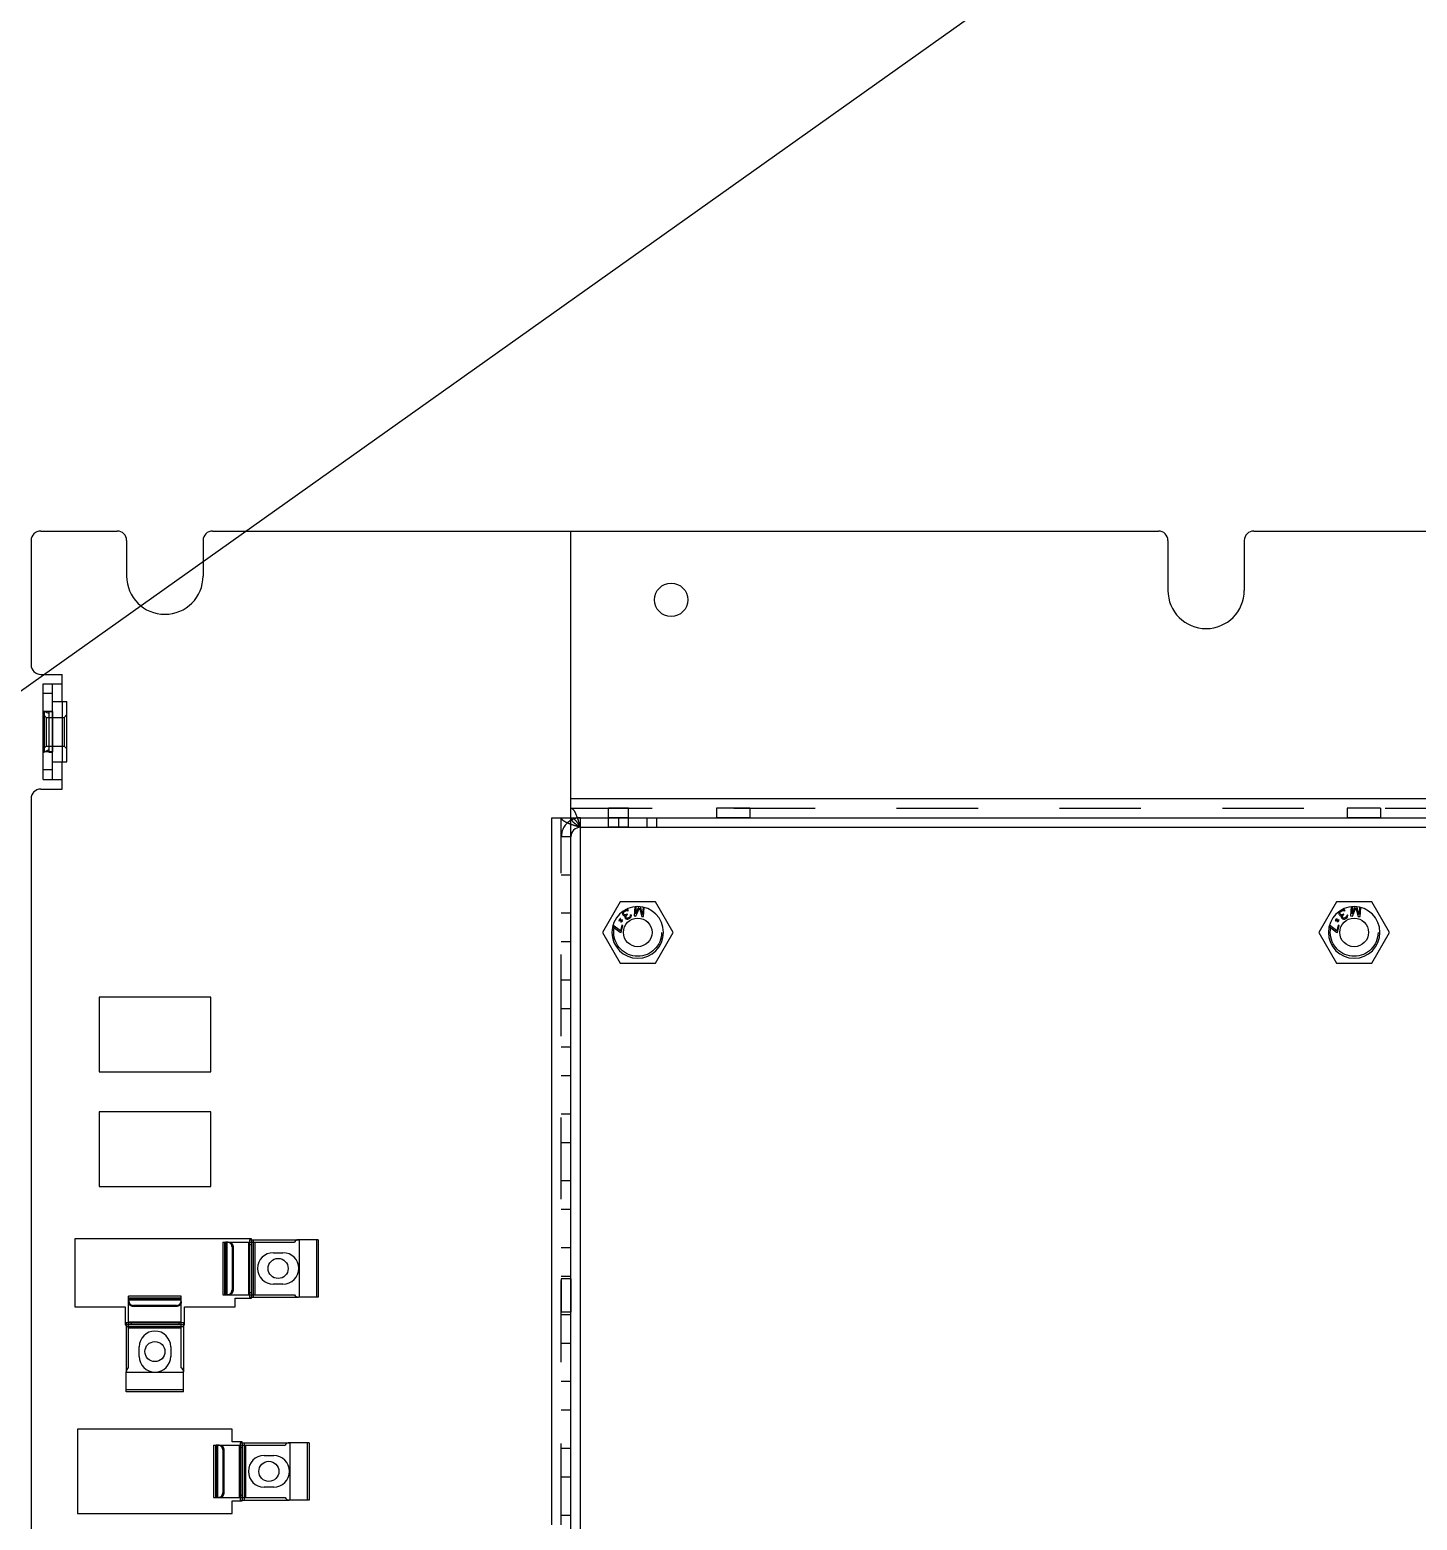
# Model space of a CAD drawing. Header units: millimetres. Extents: x 0 to 8948, y -1340 to 1100.
# Drawn here: x 1004.1 to 1149.3, y 625.1 to 781.1 of the extents above; entities that cross this region are included whole.
import ezdxf

# ---------------------------------------------------------------- set-up
doc = ezdxf.new("R2010")
doc.units = ezdxf.units.MM
doc.header["$LTSCALE"] = 85.25
doc.linetypes.add('HIDDEN', pattern=[0.2, 0.1, -0.1])
doc.layers.get('0').update_dxf_attribs({"linetype": 'CONTINUOUS'})
doc.layers.add('02___PRT_ALL_AXES', color=7, linetype='CONTINUOUS')
doc.layers.add('DEFAULT_2', color=8, linetype='HIDDEN')

msp = doc.modelspace()

# ---------------------------------------------------------------- linework, layer by layer
msp.add_line((0, 0), (1550, 1100))
at = {"color": 7, "linetype": 'Continuous'}
for p, q in [((1005.193, 728.614), (1013.193, 728.614)), ((1023.193, 728.614), (1122.193, 728.614)), ((1060.693, 474.114), (1060.693, 728.614)), ((1132.193, 728.614), (1286.193, 728.614)), ((1004.193, 727.614), (1004.193, 714.614)), ((1014.193, 727.614), (1014.193, 723.902)), ((1022.193, 727.614), (1022.193, 723.902)), ((1123.193, 727.614), (1123.193, 722.403)), ((1131.193, 727.614), (1131.193, 722.403)), ((1005.193, 713.614), (1007.443, 713.614)), ((1007.443, 710.764), (1007.443, 713.614)), ((1005.443, 712.614), (1007.443, 712.614)), ((1006.443, 711.614), (1005.443, 711.614)), ((1006.443, 702.614), (1006.443, 712.614)), ((1006.443, 710.764), (1007.943, 710.764)), ((1007.943, 704.464), (1007.943, 710.764)), ((1006.443, 703.614), (1005.443, 703.614)), ((1006.443, 704.464), (1007.943, 704.464)), ((1007.443, 701.614), (1007.443, 704.464)), ((1005.443, 702.614), (1007.443, 702.614)), ((1004.193, 700.614), (1004.193, 610.114)), ((1005.193, 701.614), (1007.443, 701.614)), ((1060.693, 700.614), (1376.693, 700.614)), ((1058.693, 624.614), (1058.693, 698.614)), ((1058.693, 698.614), (1376.693, 698.614)), ((1061.693, 489.614), (1061.693, 698.614)), ((1061.693, 697.614), (1375.693, 697.614)), ((1068.693, 697.614), (1068.693, 698.614)), ((1069.693, 697.614), (1069.693, 698.614)), ((1067.384, 689.296), (1067.316, 688.346)), ((1067.802, 689.312), (1067.456, 688.549)), ((1067.51, 689.308), (1067.456, 688.549)), ((1068.204, 688.495), (1067.969, 689.3)), ((1142.384, 689.296), (1142.316, 688.346)), ((1142.802, 689.312), (1142.456, 688.549)), ((1142.51, 689.308), (1142.456, 688.549)), ((1143.204, 688.495), (1142.969, 689.3)), ((1065.867, 687.897), (1065.72, 687.873)), ((1065.72, 687.873), (1065.726, 687.844)), ((1065.726, 687.844), (1065.902, 687.873)), ((1065.769, 688.017), (1065.745, 687.983)), ((1065.745, 687.983), (1065.867, 687.897)), ((1065.891, 687.931), (1065.769, 688.017)), ((1065.893, 688.083), (1065.864, 688.078)), ((1065.864, 688.078), (1065.891, 687.931)), ((1065.926, 687.907), (1065.893, 688.083)), ((1065.902, 687.873), (1065.935, 687.697)), ((1066.102, 687.936), (1065.926, 687.907)), ((1065.964, 687.702), (1065.937, 687.848)), ((1065.937, 687.848), (1066.059, 687.763)), ((1065.961, 687.883), (1066.108, 687.907)), ((1066.083, 687.797), (1065.961, 687.883)), ((1066.059, 687.763), (1066.083, 687.797)), ((1066.089, 688.676), (1066.086, 688.6)), ((1066.086, 688.6), (1066.101, 688.534)), ((1066.121, 688.745), (1066.089, 688.676)), ((1066.101, 688.534), (1066.145, 688.461)), ((1066.108, 687.907), (1066.102, 687.936)), ((1066.17, 688.824), (1066.121, 688.745)), ((1066.145, 688.461), (1066.207, 688.399)), ((1066.226, 688.881), (1066.17, 688.824)), ((1066.186, 688.635), (1066.2, 688.693)), ((1066.19, 688.588), (1066.186, 688.635)), ((1066.234, 688.515), (1066.19, 688.588)), ((1066.2, 688.693), (1066.225, 688.733)), ((1066.207, 688.399), (1066.275, 688.366)), ((1066.225, 688.733), (1066.303, 688.805)), ((1066.314, 688.464), (1066.234, 688.515)), ((1066.275, 688.366), (1066.386, 688.383)), ((1066.303, 688.805), (1066.41, 688.869)), ((1066.389, 688.459), (1066.314, 688.464)), ((1066.348, 688.285), (1066.345, 688.209)), ((1066.345, 688.209), (1066.371, 688.126)), ((1066.386, 688.383), (1066.348, 688.285)), ((1066.371, 688.126), (1066.393, 688.089)), ((1066.456, 688.996), (1066.379, 688.973)), ((1066.507, 688.505), (1066.389, 688.459)), ((1066.393, 688.089), (1066.455, 688.027)), ((1066.41, 688.869), (1066.511, 688.905)), ((1066.452, 688.274), (1066.466, 688.332)), ((1066.46, 688.179), (1066.452, 688.274)), ((1066.455, 688.027), (1066.57, 687.997)), ((1066.549, 689.002), (1066.456, 688.996)), ((1066.482, 688.143), (1066.46, 688.179)), ((1066.466, 688.332), (1066.551, 688.433)), ((1066.551, 688.11), (1066.482, 688.143)), ((1066.579, 688.548), (1066.507, 688.505)), ((1066.511, 688.905), (1066.557, 688.908)), ((1066.625, 688.998), (1066.549, 689.002)), ((1066.551, 688.433), (1066.623, 688.475)), ((1066.626, 688.105), (1066.551, 688.11)), ((1066.557, 688.908), (1066.615, 688.893)), ((1066.57, 687.997), (1066.663, 688.003)), ((1066.623, 688.475), (1066.579, 688.548)), ((1066.615, 688.893), (1066.655, 688.867)), ((1066.693, 688.965), (1066.625, 688.998)), ((1066.727, 688.141), (1066.626, 688.105)), ((1066.655, 688.867), (1066.744, 688.921)), ((1066.663, 688.003), (1066.799, 688.06)), ((1066.744, 688.921), (1066.693, 688.965)), ((1066.798, 688.184), (1066.727, 688.141)), ((1066.876, 688.256), (1066.798, 688.184)), ((1066.799, 688.06), (1066.835, 688.082)), ((1066.835, 688.082), (1066.949, 688.175)), ((1066.908, 688.324), (1066.876, 688.256)), ((1066.911, 688.4), (1066.908, 688.324)), ((1067, 688.454), (1066.911, 688.4)), ((1066.949, 688.175), (1066.999, 688.255)), ((1066.999, 688.255), (1067.026, 688.37)), ((1067.026, 688.37), (1067, 688.454)), ((1067.316, 688.346), (1067.503, 688.332)), ((1067.503, 688.332), (1067.878, 689.201)), ((1067.878, 689.201), (1068.126, 688.288)), ((1068.126, 688.288), (1068.313, 688.274)), ((1068.258, 689.254), (1068.204, 688.495)), ((1068.313, 688.274), (1068.381, 689.225)), ((1140.867, 687.897), (1140.72, 687.873)), ((1140.72, 687.873), (1140.726, 687.844)), ((1140.726, 687.844), (1140.902, 687.873)), ((1140.769, 688.017), (1140.745, 687.983)), ((1140.745, 687.983), (1140.867, 687.897)), ((1140.891, 687.931), (1140.769, 688.017)), ((1140.893, 688.083), (1140.864, 688.078)), ((1140.864, 688.078), (1140.891, 687.931)), ((1140.926, 687.907), (1140.893, 688.083)), ((1140.902, 687.873), (1140.935, 687.697)), ((1141.102, 687.936), (1140.926, 687.907)), ((1140.964, 687.702), (1140.937, 687.848)), ((1140.937, 687.848), (1141.059, 687.763)), ((1140.961, 687.883), (1141.108, 687.907)), ((1141.083, 687.797), (1140.961, 687.883)), ((1141.059, 687.763), (1141.083, 687.797)), ((1141.089, 688.676), (1141.086, 688.6)), ((1141.086, 688.6), (1141.101, 688.534)), ((1141.121, 688.745), (1141.089, 688.676)), ((1141.101, 688.534), (1141.145, 688.461)), ((1141.108, 687.907), (1141.102, 687.936)), ((1141.17, 688.824), (1141.121, 688.745)), ((1141.145, 688.461), (1141.207, 688.399)), ((1141.226, 688.881), (1141.17, 688.824)), ((1141.186, 688.635), (1141.2, 688.693)), ((1141.19, 688.588), (1141.186, 688.635)), ((1141.234, 688.515), (1141.19, 688.588)), ((1141.2, 688.693), (1141.225, 688.733)), ((1141.207, 688.399), (1141.275, 688.366)), ((1141.225, 688.733), (1141.303, 688.805)), ((1141.314, 688.464), (1141.234, 688.515)), ((1141.275, 688.366), (1141.386, 688.383)), ((1141.303, 688.805), (1141.41, 688.869)), ((1141.389, 688.459), (1141.314, 688.464)), ((1141.348, 688.285), (1141.345, 688.209)), ((1141.345, 688.209), (1141.371, 688.126)), ((1141.386, 688.383), (1141.348, 688.285)), ((1141.371, 688.126), (1141.393, 688.089)), ((1141.456, 688.996), (1141.379, 688.973)), ((1141.507, 688.505), (1141.389, 688.459)), ((1141.393, 688.089), (1141.455, 688.027)), ((1141.41, 688.869), (1141.511, 688.905)), ((1141.452, 688.274), (1141.466, 688.332)), ((1141.46, 688.179), (1141.452, 688.274)), ((1141.455, 688.027), (1141.57, 687.997)), ((1141.549, 689.002), (1141.456, 688.996)), ((1141.482, 688.143), (1141.46, 688.179)), ((1141.466, 688.332), (1141.551, 688.433)), ((1141.551, 688.11), (1141.482, 688.143)), ((1141.579, 688.548), (1141.507, 688.505)), ((1141.511, 688.905), (1141.557, 688.908)), ((1141.625, 688.998), (1141.549, 689.002)), ((1141.551, 688.433), (1141.623, 688.475)), ((1141.626, 688.105), (1141.551, 688.11)), ((1141.557, 688.908), (1141.615, 688.893)), ((1141.57, 687.997), (1141.663, 688.003)), ((1141.623, 688.475), (1141.579, 688.548)), ((1141.615, 688.893), (1141.655, 688.867)), ((1141.693, 688.965), (1141.625, 688.998)), ((1141.727, 688.141), (1141.626, 688.105)), ((1141.655, 688.867), (1141.744, 688.921)), ((1141.663, 688.003), (1141.799, 688.06)), ((1141.744, 688.921), (1141.693, 688.965)), ((1141.798, 688.184), (1141.727, 688.141)), ((1141.876, 688.256), (1141.798, 688.184)), ((1141.799, 688.06), (1141.835, 688.082)), ((1141.835, 688.082), (1141.949, 688.175)), ((1141.908, 688.324), (1141.876, 688.256)), ((1141.911, 688.4), (1141.908, 688.324)), ((1142, 688.454), (1141.911, 688.4)), ((1141.949, 688.175), (1141.999, 688.255)), ((1141.999, 688.255), (1142.026, 688.37)), ((1142.026, 688.37), (1142, 688.454)), ((1142.316, 688.346), (1142.503, 688.332)), ((1142.503, 688.332), (1142.878, 689.201)), ((1142.878, 689.201), (1143.126, 688.288)), ((1143.126, 688.288), (1143.313, 688.274)), ((1143.258, 689.254), (1143.204, 688.495)), ((1143.313, 688.274), (1143.381, 689.225)), ((1065.068, 687.245), (1065.849, 686.644)), ((1065.876, 686.765), (1065.1, 687.364)), ((1065.849, 686.644), (1065.952, 686.62)), ((1066.013, 687.375), (1065.876, 686.765)), ((1065.935, 687.697), (1065.964, 687.702)), ((1065.952, 686.62), (1066.117, 687.352)), ((1066.117, 687.352), (1066.013, 687.375)), ((1140.068, 687.245), (1140.849, 686.644)), ((1140.876, 686.765), (1140.1, 687.364)), ((1140.849, 686.644), (1140.952, 686.62)), ((1141.013, 687.375), (1140.876, 686.765)), ((1140.935, 687.697), (1140.964, 687.702)), ((1140.952, 686.62), (1141.117, 687.352)), ((1141.117, 687.352), (1141.013, 687.375)), ((1011.303, 679.834), (1011.303, 672.034)), ((1023.003, 679.834), (1011.303, 679.834)), ((1023.003, 672.034), (1023.003, 679.834)), ((1011.303, 672.034), (1023.003, 672.034)), ((1011.303, 667.834), (1011.303, 660.034)), ((1023.003, 667.834), (1011.303, 667.834)), ((1023.003, 660.034), (1023.003, 667.834)), ((1011.303, 660.034), (1023.003, 660.034)), ((1008.753, 654.554), (1008.753, 647.454)), ((1027.253, 654.554), (1008.753, 654.554)), ((1027.053, 654.454), (1027.053, 654.204)), ((1027.053, 654.454), (1032.186, 654.454)), ((1027.253, 654.454), (1027.253, 654.554)), ((1027.453, 654.454), (1027.453, 654.204)), ((1008.753, 647.454), (1014.053, 647.454)), ((1014.053, 647.454), (1014.053, 645.554)), ((1020.253, 645.554), (1020.253, 647.454)), ((1020.253, 647.454), (1025.553, 647.454)), ((1025.553, 647.454), (1025.553, 648.354)), ((1025.553, 648.354), (1027.253, 648.354)), ((1027.053, 648.704), (1027.053, 648.454)), ((1027.053, 648.454), (1032.186, 648.454)), ((1027.253, 648.354), (1027.253, 648.454)), ((1027.453, 648.704), (1027.453, 648.454)), ((1014.153, 645.754), (1014.153, 640.621)), ((1014.403, 645.754), (1014.153, 645.754)), ((1020.153, 645.754), (1019.903, 645.754)), ((1020.153, 645.754), (1020.153, 640.621)), ((1014.053, 645.554), (1014.153, 645.554)), ((1014.403, 645.354), (1014.153, 645.354)), ((1020.153, 645.354), (1019.903, 645.354)), ((1020.153, 645.554), (1020.253, 645.554)), ((1009.033, 634.624), (1009.033, 625.824)), ((1025.233, 634.624), (1009.033, 634.624)), ((1025.233, 633.324), (1025.233, 634.624)), ((1026.283, 633.324), (1025.233, 633.324)), ((1026.083, 633.224), (1026.083, 632.974)), ((1026.083, 633.224), (1031.216, 633.224)), ((1026.283, 633.224), (1026.283, 633.324)), ((1026.483, 633.224), (1026.483, 632.974)), ((1025.233, 625.824), (1025.233, 627.124)), ((1025.233, 627.124), (1026.283, 627.124)), ((1026.083, 627.474), (1026.083, 627.224)), ((1026.083, 627.224), (1031.216, 627.224)), ((1026.283, 627.124), (1026.283, 627.224)), ((1026.483, 627.474), (1026.483, 627.224)), ((1009.033, 625.824), (1025.233, 625.824))]:
    msp.add_line(p, q, dxfattribs=at)
at = {"color": 3, "linetype": 'Continuous'}
for p, q in [((1005.443, 702.614), (1005.443, 712.614)), ((1024.253, 654.204), (1024.253, 648.704)), ((1024.253, 654.204), (1031.753, 654.204)), ((1024.576, 654.204), (1024.576, 648.704)), ((1026.958, 654.204), (1026.958, 648.704)), ((1027.604, 654.204), (1027.604, 648.704)), ((1034.253, 654.454), (1032.186, 654.454)), ((1032.253, 654.454), (1032.253, 648.454)), ((1034.253, 654.454), (1034.253, 648.454)), ((1029.553, 653.104), (1030.553, 653.104)), ((1030.553, 649.804), (1029.553, 649.804)), ((1014.403, 641.054), (1014.403, 648.554)), ((1019.903, 648.554), (1014.403, 648.554)), ((1019.903, 648.231), (1014.403, 648.231)), ((1019.903, 641.054), (1019.903, 648.554)), ((1024.253, 648.704), (1031.753, 648.704)), ((1034.253, 648.454), (1032.186, 648.454)), ((1019.903, 645.85), (1014.403, 645.85)), ((1019.903, 645.204), (1014.403, 645.204)), ((1015.503, 642.254), (1015.503, 643.254)), ((1018.803, 643.254), (1018.803, 642.254)), ((1014.153, 638.554), (1014.153, 640.621)), ((1020.153, 640.554), (1014.153, 640.554)), ((1020.153, 638.554), (1020.153, 640.621)), ((1020.153, 638.554), (1014.153, 638.554)), ((1033.283, 633.224), (1031.216, 633.224)), ((1031.283, 633.224), (1031.283, 627.224)), ((1033.283, 633.224), (1033.283, 627.224)), ((1023.283, 632.974), (1023.283, 627.474)), ((1023.283, 632.974), (1030.783, 632.974)), ((1023.606, 632.974), (1023.606, 627.474)), ((1025.988, 632.974), (1025.988, 627.474)), ((1026.634, 632.974), (1026.634, 627.474)), ((1028.583, 631.874), (1029.583, 631.874)), ((1029.583, 628.574), (1028.583, 628.574)), ((1023.283, 627.474), (1030.783, 627.474)), ((1033.283, 627.224), (1031.216, 627.224))]:
    msp.add_line(p, q, dxfattribs=at)
at = {"color": 7, "linetype": 'Continuous'}
for centre, radius, start, end in [((1005.193, 727.614), 1, 90, 180), ((1013.193, 727.614), 1, 0, 90), ((1023.193, 727.614), 1, 90, 180), ((1122.193, 727.614), 1, 0, 90), ((1132.193, 727.614), 1, 90, 180), ((1018.193, 723.902), 4, 180, 360), ((1127.193, 722.403), 4, 180, 360), ((1005.193, 714.614), 1, 180, 270), ((1005.193, 700.614), 1, 90, 180), ((1061.693, 696.614), 1, 90, 180), ((1067.693, 686.614), 2.7, 0, 180), ((1142.693, 686.614), 2.7, 0, 180)]:
    msp.add_arc(centre, radius, start, end, dxfattribs=at)
at = {"color": 3, "linetype": 'Continuous'}
for centre, radius, start, end in [((1061.693, 696.614), 2, 90, 120.13533), ((1032.186, 653.954), 0.5, 90, 150), ((1029.553, 651.454), 1.65, 90, 270), ((1030.553, 651.454), 1.65, 270, 90), ((1032.186, 648.954), 0.5, 210, 270), ((1017.153, 643.254), 1.65, 0, 180), ((1014.653, 640.621), 0.5, 120, 180), ((1017.153, 642.254), 1.65, 180, 360), ((1019.653, 640.621), 0.5, 0, 60), ((1031.216, 632.724), 0.5, 90, 150), ((1028.583, 630.224), 1.65, 90, 270), ((1029.583, 630.224), 1.65, 270, 90), ((1031.216, 627.724), 0.5, 210, 270)]:
    msp.add_arc(centre, radius, start, end, dxfattribs=at)
at = {"color": 7, "linetype": 'Continuous'}
for points, knots in [([(1060.693, 698.614), (1060.693, 698.594), (1060.699, 698.511), (1060.731, 698.431), (1060.762, 698.376)], [0, 0, 0, 0, 0.2390557, 1, 1, 1, 1]), ([(1060.693, 698.614), (1060.72, 698.614), (1060.835, 698.603), (1060.941, 698.545), (1061.012, 698.491)], [0, 0, 0, 0, 0.2318764, 1, 1, 1, 1])]:
    msp.add_open_spline(points, degree=3, knots=knots, dxfattribs=at)
at = {"layer": '02___PRT_ALL_AXES', "color": 8, "linetype": 'HIDDEN'}
for p, q in [((1005.443, 709.714), (1005.443, 705.514)), ((1006.443, 709.714), (1005.443, 709.714)), ((1006.443, 709.714), (1006.443, 705.514)), ((1006.443, 705.514), (1005.443, 705.514)), ((1064.643, 697.614), (1064.643, 699.614)), ((1066.743, 699.614), (1064.643, 699.614)), ((1066.743, 697.614), (1066.743, 699.614)), ((1075.943, 699.614), (1075.943, 698.614)), ((1079.443, 699.614), (1075.943, 699.614)), ((1079.443, 699.614), (1079.443, 698.614)), ((1141.943, 699.614), (1141.943, 698.614)), ((1145.443, 699.614), (1141.943, 699.614)), ((1145.443, 699.614), (1145.443, 698.614)), ((1066.743, 698.614), (1064.643, 698.614)), ((1066.743, 697.614), (1064.643, 697.614)), ((1065.693, 698.614), (1065.693, 697.614)), ((1079.443, 698.614), (1075.943, 698.614)), ((1145.443, 698.614), (1141.943, 698.614)), ((1059.693, 650.364), (1059.693, 646.864)), ((1060.693, 650.364), (1059.693, 650.364)), ((1060.693, 650.364), (1060.693, 646.864)), ((1060.693, 646.864), (1059.693, 646.864))]:
    msp.add_line(p, q, dxfattribs=at)
at = {"layer": '02___PRT_ALL_AXES', "color": 7, "linetype": 'Continuous'}
for centre, radius in [((1071.193, 721.414), 1.75), ((1067.693, 686.614), 1.5), ((1142.693, 686.614), 1.5), ((1030.053, 651.454), 1.05), ((1017.153, 642.754), 1.05), ((1029.083, 630.224), 1.05)]:
    msp.add_circle(centre, radius, dxfattribs=at)
for centre in [(1067.693, 686.614), (1142.693, 686.614)]:
    msp.add_arc(centre, 2.7, 180, 360, dxfattribs=at)
at = {"layer": 'DEFAULT_2', "color": 8, "linetype": 'HIDDEN'}
for p, q in [((1005.473, 709.739), (1005.473, 705.489)), ((1005.473, 709.739), (1005.573, 709.739)), ((1005.573, 709.739), (1005.573, 705.489)), ((1006.063, 709.514), (1005.573, 709.739)), ((1006.063, 709.739), (1006.063, 705.489)), ((1006.063, 709.739), (1006.443, 709.739)), ((1007.443, 710.764), (1007.443, 704.464)), ((1007.923, 708.198), (1007.923, 710.09)), ((1007.923, 710.09), (1007.943, 710.09)), ((1007.923, 710.076), (1007.943, 710.076)), ((1007.943, 710.054), (1007.923, 710.054)), ((1007.923, 710.046), (1007.943, 710.046)), ((1007.923, 710.008), (1007.943, 710.008)), ((1007.943, 710.008), (1007.923, 710.008)), ((1007.943, 710.007), (1007.923, 710.007)), ((1007.923, 710.005), (1007.943, 710.005)), ((1007.923, 709.995), (1007.943, 709.995)), ((1007.943, 709.985), (1007.923, 709.985)), ((1007.923, 709.761), (1007.943, 709.761)), ((1007.923, 709.728), (1007.943, 709.728)), ((1007.923, 709.647), (1007.943, 709.647)), ((1007.923, 709.614), (1007.943, 709.614)), ((1007.923, 709.605), (1007.943, 709.605)), ((1007.923, 709.593), (1007.943, 709.593)), ((1007.943, 709.573), (1007.923, 709.573)), ((1007.923, 709.572), (1007.943, 709.572)), ((1007.923, 709.57), (1007.943, 709.57)), ((1007.923, 709.543), (1007.943, 709.543)), ((1007.923, 709.542), (1007.943, 709.542)), ((1005.773, 709.114), (1005.473, 709.414)), ((1005.773, 709.114), (1005.773, 706.114)), ((1005.773, 709.114), (1007.643, 709.114)), ((1007.643, 709.114), (1007.943, 709.414)), ((1007.643, 709.114), (1007.643, 706.114)), ((1007.923, 709.536), (1007.943, 709.536)), ((1007.923, 709.526), (1007.943, 709.526)), ((1007.943, 709.514), (1007.923, 709.514)), ((1007.923, 709.513), (1007.943, 709.513)), ((1007.923, 709.468), (1007.943, 709.468)), ((1007.923, 709.456), (1007.943, 709.456)), ((1007.923, 709.427), (1007.943, 709.427)), ((1007.923, 709.423), (1007.943, 709.423)), ((1007.943, 709.42), (1007.923, 709.42)), ((1007.923, 709.414), (1007.943, 709.414)), ((1007.923, 709.346), (1007.943, 709.346)), ((1007.943, 709.329), (1007.923, 709.329)), ((1007.923, 709.326), (1007.943, 709.326)), ((1007.923, 709.324), (1007.943, 709.324)), ((1007.943, 709.323), (1007.923, 709.323)), ((1007.943, 709.309), (1007.923, 709.309)), ((1007.923, 709.306), (1007.943, 709.306)), ((1007.923, 709.304), (1007.943, 709.304)), ((1007.923, 709.291), (1007.943, 709.291)), ((1007.923, 709.289), (1007.943, 709.289)), ((1007.923, 709.281), (1007.943, 709.281)), ((1007.923, 709.28), (1007.943, 709.28)), ((1007.923, 709.22), (1007.943, 709.22)), ((1007.923, 709.219), (1007.943, 709.219)), ((1007.943, 709.207), (1007.923, 709.207)), ((1007.923, 709.182), (1007.943, 709.182)), ((1007.923, 709.176), (1007.943, 709.176)), ((1007.923, 709.161), (1007.943, 709.161)), ((1007.923, 709.158), (1007.943, 709.158)), ((1007.943, 709.145), (1007.923, 709.145)), ((1007.923, 709.141), (1007.943, 709.141)), ((1007.923, 709.131), (1007.943, 709.131)), ((1007.923, 709.13), (1007.943, 709.13)), ((1007.923, 709.127), (1007.943, 709.127)), ((1007.923, 709.116), (1007.943, 709.116)), ((1007.943, 709.102), (1007.923, 709.102)), ((1007.923, 709.1), (1007.943, 709.1)), ((1007.923, 709.1), (1007.943, 709.1)), ((1007.943, 709.066), (1007.923, 709.066)), ((1007.923, 709.059), (1007.943, 709.059)), ((1007.923, 709), (1007.943, 709)), ((1007.943, 708.992), (1007.923, 708.992)), ((1007.923, 708.968), (1007.943, 708.968)), ((1007.923, 708.957), (1007.943, 708.957)), ((1007.943, 708.945), (1007.923, 708.945)), ((1007.923, 708.934), (1007.943, 708.934)), ((1007.923, 708.934), (1007.943, 708.934)), ((1007.923, 708.923), (1007.943, 708.923)), ((1007.923, 708.921), (1007.943, 708.921)), ((1007.923, 708.883), (1007.943, 708.883)), ((1007.923, 708.854), (1007.943, 708.854)), ((1007.923, 708.846), (1007.943, 708.846)), ((1007.923, 708.846), (1007.943, 708.846)), ((1007.943, 708.77), (1007.923, 708.77)), ((1007.923, 708.752), (1007.943, 708.752)), ((1007.923, 708.723), (1007.943, 708.723)), ((1007.923, 708.71), (1007.943, 708.71)), ((1007.943, 708.7), (1007.923, 708.7)), ((1007.923, 708.683), (1007.943, 708.683)), ((1007.943, 708.652), (1007.923, 708.652)), ((1007.923, 708.644), (1007.943, 708.644)), ((1007.943, 708.515), (1007.923, 708.515)), ((1007.923, 708.481), (1007.943, 708.481)), ((1007.923, 708.453), (1007.943, 708.453)), ((1007.923, 708.445), (1007.943, 708.445)), ((1007.923, 708.416), (1007.943, 708.416)), ((1007.923, 708.405), (1007.943, 708.405)), ((1007.923, 708.377), (1007.943, 708.377)), ((1007.923, 708.369), (1007.943, 708.369)), ((1007.923, 708.21), (1007.943, 708.21)), ((1007.923, 708.198), (1007.943, 708.198)), ((1007.923, 707.678), (1007.923, 708.059)), ((1007.943, 708.059), (1007.923, 708.059)), ((1007.923, 708.057), (1007.943, 708.057)), ((1007.923, 708.017), (1007.943, 708.017)), ((1007.923, 708.008), (1007.943, 708.008)), ((1007.943, 708.007), (1007.923, 708.007)), ((1007.923, 708.006), (1007.943, 708.006)), ((1007.923, 707.984), (1007.943, 707.984)), ((1007.923, 707.978), (1007.943, 707.978)), ((1007.943, 707.977), (1007.923, 707.977)), ((1007.923, 707.973), (1007.943, 707.973)), ((1007.923, 707.969), (1007.943, 707.969)), ((1007.923, 707.891), (1007.943, 707.891)), ((1007.923, 707.876), (1007.943, 707.876)), ((1007.923, 707.875), (1007.943, 707.875)), ((1007.923, 707.866), (1007.943, 707.866)), ((1007.923, 707.842), (1007.943, 707.842)), ((1007.923, 707.83), (1007.943, 707.83)), ((1007.923, 707.785), (1007.943, 707.785)), ((1007.923, 707.757), (1007.943, 707.757)), ((1007.923, 707.751), (1007.943, 707.751)), ((1007.923, 707.725), (1007.943, 707.725)), ((1007.923, 707.725), (1007.943, 707.725)), ((1007.923, 707.718), (1007.943, 707.718)), ((1007.923, 707.717), (1007.943, 707.717)), ((1007.943, 707.71), (1007.923, 707.71)), ((1007.923, 707.706), (1007.943, 707.706)), ((1007.923, 707.678), (1007.943, 707.678)), ((1007.923, 707.678), (1007.943, 707.678)), ((1005.773, 706.114), (1005.473, 705.814)), ((1005.473, 705.489), (1005.573, 705.489)), ((1006.063, 705.714), (1005.573, 705.489)), ((1005.773, 706.114), (1007.643, 706.114)), ((1006.063, 705.489), (1006.443, 705.489)), ((1007.643, 706.114), (1007.943, 705.814)), ((1060.693, 699.614), (1376.693, 699.614)), ((1059.693, 624.614), (1059.693, 698.614)), ((1060.693, 696.614), (1059.693, 696.614)), ((1060.693, 692.614), (1059.693, 692.614)), ((1065.846, 689.814), (1063.998, 686.614)), ((1069.541, 689.814), (1065.846, 689.814)), ((1071.388, 686.614), (1069.541, 689.814)), ((1140.846, 689.814), (1138.998, 686.614)), ((1144.541, 689.814), (1140.846, 689.814)), ((1146.388, 686.614), (1144.541, 689.814)), ((1060.693, 688.614), (1059.693, 688.614)), ((1063.998, 686.614), (1065.846, 683.414)), ((1069.541, 683.414), (1071.388, 686.614)), ((1138.998, 686.614), (1140.846, 683.414)), ((1144.541, 683.414), (1146.388, 686.614)), ((1060.693, 685.614), (1059.693, 685.614)), ((1065.846, 683.414), (1069.541, 683.414)), ((1140.846, 683.414), (1144.541, 683.414)), ((1060.693, 681.614), (1059.693, 681.614)), ((1060.693, 678.614), (1059.693, 678.614)), ((1060.693, 674.614), (1059.693, 674.614)), ((1060.693, 671.614), (1059.693, 671.614)), ((1060.693, 667.614), (1059.693, 667.614)), ((1060.693, 664.614), (1059.693, 664.614)), ((1060.693, 660.614), (1059.693, 660.614)), ((1060.693, 657.614), (1059.693, 657.614)), ((1024.453, 654.204), (1024.453, 648.704)), ((1024.684, 654.204), (1024.684, 648.704)), ((1025.222, 653.704), (1025.222, 649.204)), ((1025.222, 653.704), (1025.33, 653.704)), ((1025.33, 653.704), (1025.33, 649.204)), ((1027.053, 654.204), (1027.053, 648.704)), ((1027.053, 653.954), (1027.253, 653.954)), ((1027.065, 654.204), (1027.065, 648.704)), ((1027.253, 654.454), (1027.253, 648.454)), ((1027.453, 654.204), (1027.453, 648.704)), ((1034.053, 654.454), (1034.053, 648.454)), ((1060.693, 653.614), (1059.693, 653.614)), ((1060.693, 650.614), (1059.693, 650.614)), ((1025.222, 649.204), (1025.33, 649.204)), ((1027.053, 648.954), (1027.253, 648.954)), ((1019.903, 648.354), (1014.403, 648.354)), ((1014.403, 648.276), (1014.403, 648.232)), ((1019.903, 648.123), (1014.403, 648.123)), ((1014.903, 647.585), (1014.903, 647.477)), ((1019.403, 647.585), (1014.903, 647.585)), ((1019.403, 647.477), (1014.903, 647.477)), ((1019.403, 647.585), (1019.403, 647.477)), ((1024.532, 648.704), (1024.575, 648.704)), ((1019.903, 645.754), (1014.403, 645.754)), ((1019.903, 645.742), (1014.403, 645.742)), ((1014.653, 645.754), (1014.653, 645.554)), ((1019.653, 645.754), (1019.653, 645.554)), ((1060.693, 646.614), (1059.693, 646.614)), ((1020.153, 645.554), (1014.153, 645.554)), ((1019.903, 645.354), (1014.403, 645.354)), ((1060.693, 643.614), (1059.693, 643.614)), ((1060.693, 639.614), (1059.693, 639.614)), ((1020.153, 638.754), (1014.153, 638.754)), ((1060.693, 636.614), (1059.693, 636.614)), ((1026.283, 633.224), (1026.283, 627.224)), ((1033.083, 633.224), (1033.083, 627.224)), ((1023.483, 632.974), (1023.483, 627.474)), ((1023.714, 632.974), (1023.714, 627.474)), ((1024.252, 632.474), (1024.252, 627.974)), ((1024.252, 632.474), (1024.36, 632.474)), ((1024.36, 632.474), (1024.36, 627.974)), ((1026.083, 632.974), (1026.083, 627.474)), ((1026.083, 632.724), (1026.283, 632.724)), ((1026.095, 632.974), (1026.095, 627.474)), ((1026.483, 632.974), (1026.483, 627.474)), ((1060.693, 632.614), (1059.693, 632.614)), ((1060.693, 629.614), (1059.693, 629.614)), ((1023.562, 627.474), (1023.605, 627.474)), ((1024.252, 627.974), (1024.36, 627.974)), ((1026.083, 627.724), (1026.283, 627.724)), ((1060.693, 625.614), (1059.693, 625.614))]:
    msp.add_line(p, q, dxfattribs=at)
for centre in [(1067.693, 686.614), (1142.693, 686.614)]:
    msp.add_circle(centre, 2.5, dxfattribs=at)
for centre, radius, start, end in [((1061.693, 696.614), 2, 120.13533, 180), ((1024.546, 641.376), 12.829, 89.87088, 90.06411), ((1024.559, 647.924), 6.281, 89.71737, 89.85582), ((1020.672, 648.248), 6.269, 180.14412, 180.28384), ((1016.055, 648.199), 1.651, 181.84864, 182.59544), ((1007.075, 648.261), 12.829, 359.87088, 0.06411), ((1013.623, 648.248), 6.281, 359.71737, 359.85582), ((1024.559, 654.973), 6.269, 270.14412, 270.28384), ((1024.608, 650.356), 1.651, 271.84864, 272.59544), ((1023.576, 620.146), 12.829, 89.87088, 90.06411), ((1023.589, 626.694), 6.281, 89.71737, 89.85582), ((1023.589, 633.743), 6.269, 270.14412, 270.28384), ((1023.638, 629.126), 1.651, 271.84864, 272.59544)]:
    msp.add_arc(centre, radius, start, end, dxfattribs=at)
for points, knots in [([(1060.693, 699.614), (1060.791, 699.614), (1060.943, 699.483), (1061.08, 699.265), (1061.258, 698.904), (1061.459, 698.347), (1061.612, 697.87), (1061.693, 697.614)], [0, 0, 0, 0, 0.1275582, 0.2247905, 0.3461005, 0.6491201, 1, 1, 1, 1]), ([(1059.693, 698.614), (1059.693, 698.517), (1059.824, 698.364), (1060.043, 698.227), (1060.404, 698.049), (1060.961, 697.848), (1061.438, 697.696), (1061.693, 697.614)], [0, 0, 0, 0, 0.1275582, 0.2247905, 0.3461005, 0.6491201, 1, 1, 1, 1]), ([(1060.762, 698.376), (1060.85, 698.223), (1061.164, 697.949), (1061.502, 697.736), (1061.693, 697.614)], [0, 0, 0, 0, 0.4377516, 1, 1, 1, 1]), ([(1061.012, 698.491), (1061.145, 698.391), (1061.386, 698.099), (1061.584, 697.787), (1061.693, 697.614)], [0, 0, 0, 0, 0.449748, 1, 1, 1, 1]), ([(1024.793, 654.192), (1024.775, 654.195), (1024.707, 654.202), (1024.639, 654.204), (1024.59, 654.204)], [0, 0, 0, 0, 0.2776373, 1, 1, 1, 1]), ([(1025.222, 653.704), (1025.222, 653.764), (1025.205, 653.884), (1025.132, 654.018), (1025.044, 654.099), (1024.94, 654.16), (1024.852, 654.183), (1024.793, 654.192)], [0, 0, 0, 0, 0.2518372, 0.499125, 0.6239508, 0.7503831, 1, 1, 1, 1]), ([(1024.796, 654.204), (1024.865, 654.204), (1024.97, 654.193), (1025.099, 654.139), (1025.183, 654.079), (1025.249, 654.001), (1025.312, 653.878), (1025.33, 653.773), (1025.33, 653.704)], [0, 0, 0, 0, 0.2519754, 0.3779997, 0.5019907, 0.6249582, 0.7487122, 1, 1, 1, 1]), ([(1024.683, 648.706), (1024.749, 648.709), (1024.85, 648.721), (1024.979, 648.768), (1025.067, 648.826), (1025.138, 648.904), (1025.204, 649.028), (1025.222, 649.134), (1025.222, 649.204)], [0, 0, 0, 0, 0.2388874, 0.3671041, 0.4946171, 0.6203773, 0.745968, 1, 1, 1, 1]), ([(1025.33, 649.204), (1025.33, 649.135), (1025.312, 649.03), (1025.249, 648.908), (1025.183, 648.829), (1025.099, 648.769), (1024.97, 648.715), (1024.865, 648.704), (1024.796, 648.704)], [0, 0, 0, 0, 0.2512872, 0.3750407, 0.4980074, 0.6219983, 0.7480235, 1, 1, 1, 1]), ([(1014.403, 648.217), (1014.403, 648.211), (1014.404, 648.188), (1014.404, 648.164), (1014.405, 648.146)], [0, 0, 0, 0, 0.2343061, 1, 1, 1, 1]), ([(1014.903, 647.477), (1014.834, 647.477), (1014.729, 647.495), (1014.607, 647.558), (1014.528, 647.625), (1014.468, 647.709), (1014.415, 647.837), (1014.403, 647.943), (1014.403, 648.012)], [0, 0, 0, 0, 0.2512872, 0.3750407, 0.4980074, 0.6219983, 0.7480235, 1, 1, 1, 1]), ([(1014.405, 648.124), (1014.408, 648.059), (1014.42, 647.957), (1014.467, 647.829), (1014.525, 647.74), (1014.603, 647.669), (1014.727, 647.603), (1014.833, 647.585), (1014.903, 647.585)], [0, 0, 0, 0, 0.2388874, 0.3671041, 0.4946171, 0.6203773, 0.745968, 1, 1, 1, 1]), ([(1019.403, 647.585), (1019.463, 647.585), (1019.583, 647.602), (1019.717, 647.676), (1019.798, 647.764), (1019.859, 647.867), (1019.882, 647.955), (1019.891, 648.014)], [0, 0, 0, 0, 0.2518372, 0.499125, 0.6239508, 0.7503831, 1, 1, 1, 1]), ([(1019.903, 648.012), (1019.903, 647.943), (1019.892, 647.837), (1019.839, 647.709), (1019.778, 647.625), (1019.7, 647.558), (1019.577, 647.495), (1019.472, 647.477), (1019.403, 647.477)], [0, 0, 0, 0, 0.2519754, 0.3779997, 0.5019907, 0.6249582, 0.7487122, 1, 1, 1, 1]), ([(1019.891, 648.014), (1019.894, 648.033), (1019.902, 648.1), (1019.903, 648.168), (1019.903, 648.217)], [0, 0, 0, 0, 0.2776373, 1, 1, 1, 1]), ([(1024.59, 648.704), (1024.596, 648.704), (1024.62, 648.704), (1024.643, 648.705), (1024.661, 648.705)], [0, 0, 0, 0, 0.2343061, 1, 1, 1, 1]), ([(1023.823, 632.962), (1023.805, 632.965), (1023.737, 632.972), (1023.669, 632.974), (1023.62, 632.974)], [0, 0, 0, 0, 0.2776373, 1, 1, 1, 1]), ([(1024.252, 632.474), (1024.252, 632.534), (1024.235, 632.654), (1024.162, 632.788), (1024.074, 632.869), (1023.97, 632.93), (1023.882, 632.953), (1023.823, 632.962)], [0, 0, 0, 0, 0.2518372, 0.499125, 0.6239508, 0.7503831, 1, 1, 1, 1]), ([(1023.826, 632.974), (1023.895, 632.974), (1024, 632.963), (1024.129, 632.909), (1024.213, 632.849), (1024.279, 632.771), (1024.342, 632.648), (1024.36, 632.543), (1024.36, 632.474)], [0, 0, 0, 0, 0.2519754, 0.3779997, 0.5019907, 0.6249582, 0.7487122, 1, 1, 1, 1]), ([(1023.62, 627.474), (1023.626, 627.474), (1023.65, 627.474), (1023.673, 627.475), (1023.691, 627.475)], [0, 0, 0, 0, 0.2343061, 1, 1, 1, 1]), ([(1023.713, 627.476), (1023.779, 627.479), (1023.88, 627.491), (1024.009, 627.538), (1024.097, 627.596), (1024.168, 627.674), (1024.234, 627.798), (1024.252, 627.904), (1024.252, 627.974)], [0, 0, 0, 0, 0.2388874, 0.3671041, 0.4946171, 0.6203773, 0.745968, 1, 1, 1, 1]), ([(1024.36, 627.974), (1024.36, 627.905), (1024.342, 627.8), (1024.279, 627.678), (1024.213, 627.599), (1024.129, 627.539), (1024, 627.485), (1023.895, 627.474), (1023.826, 627.474)], [0, 0, 0, 0, 0.2512872, 0.3750407, 0.4980074, 0.6219983, 0.7480235, 1, 1, 1, 1])]:
    msp.add_open_spline(points, degree=3, knots=knots, dxfattribs=at)

doc.saveas('drawing.dxf')
